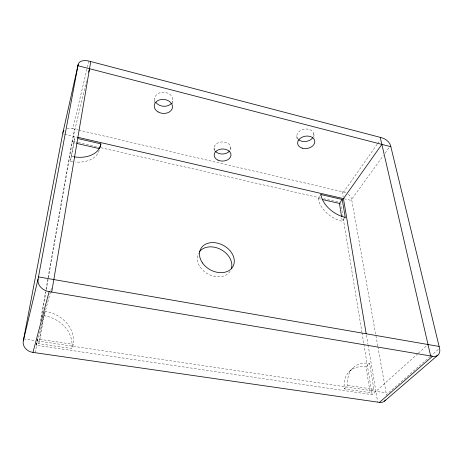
<?xml version="1.0" encoding="UTF-8"?>
<svg xmlns="http://www.w3.org/2000/svg" width="463" height="463" viewBox="0 0 463 463"><rect width="100%" height="100%" fill="white"/><g stroke="black" fill="none" stroke-linecap="round" stroke-linejoin="round"><path stroke-width="0.35" stroke-dasharray="2.31 1.74" d="M172.624 103.926L172.821 99.649M154.451 102.664L154.758 98.382M44.795 311.2A34.245 29.424 4.7 0 1 73.304 344.339L71.84 348.541L38.742 343.65L43.209 317.902M43.314 317.334L43.51 316.2M72.847 161.685A26.883 18.3 15.5 0 1 70.422 161.228L74.821 137.858L76.47 138.234M38.742 343.65L39.916 339.344L44.396 313.486M44.494 312.913L44.697 311.773M70.422 161.228L74.821 137.858M417.805 353.697L372.165 394.69L36.166 345.248L37.167 339.553M40.42 321.062L45.553 291.904M46.057 289.057L47.938 278.39M48.059 277.678L72.101 141.122L86.841 79.844M35.252 352.737L37.943 337.388M41.438 317.491L46.184 290.48M46.312 289.769L48.308 278.396M48.43 277.69L74.531 129.108M67.048 128.737A9.017 6.071 15.5 0 1 72.789 128.697L88.832 61.052M43.973 314.255L44.124 313.7M36.166 345.248L51.578 287.934M344.31 218.594L342.336 221.285A23.491 15.071 34 0 1 318.22 198.581L320.06 195.814M78.745 130.091L343.673 192.029L377.177 144.23M377.594 143.64L379.66 140.694M377.767 346.035L351.637 199.403L383.37 155.487M385.066 153.143L390.141 146.117M349.322 371.517L352.812 368.033M365.99 366.887L369.561 363.42L373.878 389.319L370.18 392.67L344.374 388.856A30.06 21.935 48.1 0 1 365.99 366.887L370.18 392.67M344.374 388.856L347.91 385.43A30.303 21.987 47.8 0 1 369.561 363.42M418.344 353.211L428.02 344.524M386.536 395.437A10.14 7.339 48.2 0 0 386.426 394.644L429.814 356.84M430.358 356.365L438.496 349.281M39.916 339.344L73.304 344.339M347.91 385.43L373.878 389.319M23.671 338.91L35.275 340.641M37.324 340.947L386.113 392.867M72.101 141.122L77.743 142.413M78.444 142.575L100.297 147.575M101.003 147.738L320.905 198.066M323.724 198.714L337.822 201.937M73.634 142.726L75.272 143.096M318.22 198.581L320.894 199.194M62.696 133.807L64.016 134.108M64.681 134.264L76.794 137.06M344.148 198.783L351.845 200.566M72.789 128.697L78.044 129.929M377.889 346.746L386.426 394.644M342.279 191.699L343.21 197.238M366.43 335.166L367.987 344.408M368.102 345.12L377.698 402.127M340.641 202.586L361.892 332.075M362.008 332.787L363.762 343.459M363.877 344.171L372.165 394.69M341.775 217.853L342.336 221.285M313.711 133.709L314.319 137.945M296.806 136.319L297.315 140.555M230.788 147.662L230.898 151.198M214.08 147.784L214.126 152.026M343.673 192.029A7.848 4.977 34 0 1 345.624 192.695M348.274 194.333A7.848 4.977 34 0 1 351.637 199.403M230.123 271.277A18.225 13.832 29 0 1 207.528 273.737A18.225 13.832 29 0 1 198.54 253.128M43.609 315.633A33.944 29.279 4.1 0 1 71.84 348.541M74.051 156.841A27.085 18.312 15.6 0 1 71.615 156.378M99.209 150.238A26.883 18.3 15.5 0 1 75.347 161.986M214.954 150.747A8.363 6.071 -1.1 0 1 222.286 141.898A8.363 6.071 -1.1 0 1 230.036 150.423M298.166 139.224A8.56 6.216 -9.4 0 1 304.683 129.079A8.56 6.216 -9.4 0 1 313.023 137.297M154.955 100.442A9.063 7.003 6.2 0 1 164.423 92.305A9.063 7.003 6.2 0 1 172.23 102.149"/><path stroke-width="0.69" d="M51.711 292.072L90.731 61.55M23.295 340.866L38.088 278.963L78.172 64.502A9.937 6.054 17.4 0 1 88.832 61.052L381.726 137.743A8.548 4.862 33.3 0 1 390.564 145.532L439.578 348.332A11.291 7.483 45.3 0 1 432.535 356.284L379.428 402.376L32.954 352.407A11.5 9.891 3.6 0 1 23.295 340.866L62.922 132.603L78.172 64.502M88.682 72.182L89.521 68.703M32.954 352.407L49.13 291.632A12.97 10.487 9.9 0 1 38.088 278.963M78.108 138.616L100.899 143.866L99.539 148.64L76.904 143.472M320.57 195.056L320.905 194.553L342.232 199.466L345.219 217.361L344.854 217.853M341.555 216.481L339.431 203.425L342.232 199.466M366.192 333.742L343.448 198.627L381.859 144.387M384.498 401.137L437.923 355.133M49.13 291.632L432.535 356.284M38.47 276.897L439.121 346.451M322.225 199.495L339.431 203.425M77.495 137.222L343.448 198.627M77.946 65.705L390.847 146.713M380.239 137.355L430.659 355.972M385.517 400.003A10.14 7.339 48.2 0 1 379.428 402.376M62.922 132.603A9.017 6.071 15.5 0 1 63.963 130.549M199.275 251.953A18.225 13.832 29 0 1 220.805 249.476A18.225 13.832 29 0 1 231.303 268.806M345.219 217.361A23.648 15.059 34 0 1 320.905 194.553M100.899 143.866A27.085 18.312 15.6 0 1 74.051 156.841M229.677 150.926A8.363 6.071 -1.1 0 1 215.376 151.285M312.67 137.824A8.56 6.216 -9.4 0 1 298.67 139.699M171.478 103.295A9.063 7.003 6.2 0 1 155.973 102.485M202.499 262.943A18.364 13.849 29 0 0 232.571 267.157A18.364 13.849 29 0 0 215.573 242.791A18.364 13.849 29 0 0 202.499 262.943M217.923 160.129A8.438 6.06 -1.1 0 0 231.008 155.325A8.438 6.06 -1.1 0 0 218.82 149.642A8.438 6.06 -1.1 0 0 217.923 160.129M302.264 148.177A8.641 6.204 -9.2 0 0 314.805 141.4A8.641 6.204 -9.2 0 0 301.616 137.418A8.641 6.204 -9.2 0 0 302.264 148.177M158.086 111.919A9.156 7.003 5.9 0 0 172.456 107.451A9.156 7.003 5.9 0 0 159.538 99.875A9.156 7.003 5.9 0 0 158.086 111.919"/></g></svg>
